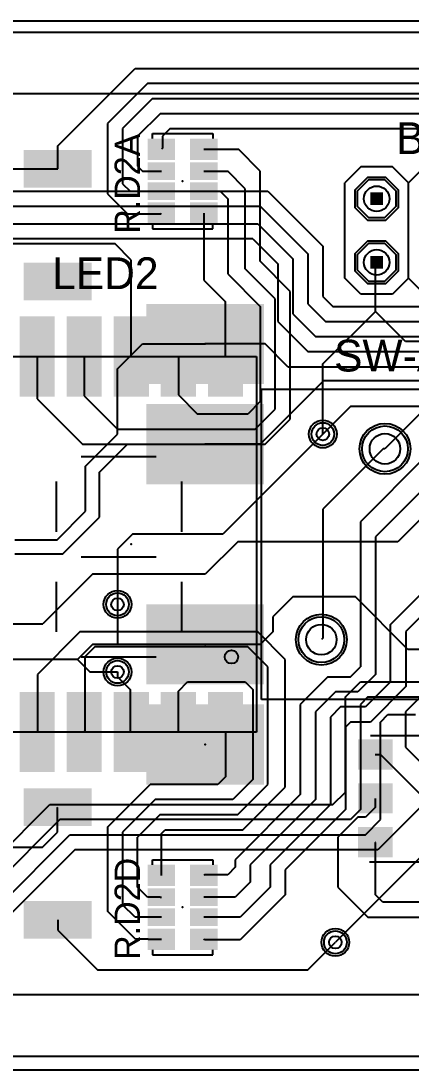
# Model space of a CAD drawing. Extents: x -32.4 to 32.4, y -21 to 20.9.
# Drawn here: x -10.36 to 5.22, y -21 to 20.9 of the extents above; entities that cross this region are included whole.
import ezdxf
from ezdxf.enums import TextEntityAlignment as Align

# ---------------------------------------------------------------- set-up
doc = ezdxf.new("R2010")
doc.units = 0
for name, color, linetype in [('1', 22, 'CONTINUOUS'), ('16', 175, 'CONTINUOUS'), ('17', 82, 'CONTINUOUS'), ('18', 82, 'CONTINUOUS'), ('19', 53, 'CONTINUOUS'), ('20', 7, 'CONTINUOUS'), ('21', 253, 'CONTINUOUS'), ('23', 7, 'CONTINUOUS'), ('24', 7, 'CONTINUOUS'), ('25', 253, 'CONTINUOUS'), ('29', 7, 'CONTINUOUS'), ('30', 253, 'CONTINUOUS'), ('31', 253, 'CONTINUOUS'), ('32', 253, 'CONTINUOUS'), ('44', 253, 'CONTINUOUS'), ('51', 253, 'CONTINUOUS')]:
    doc.layers.add(name, color=color, linetype=linetype)

# ---------------------------------------------------------------- blocks, each defined once
blk = doc.blocks.new('RECT')
blk.add_solid([(-0.5, -0.5), (0.5, -0.5), (-0.5, 0.5), (0.5, 0.5)])
blk = doc.blocks.new('OCTAGONP')
blk.add_lwpolyline([(-0.5, -0.2071), (-0.5, 0.2071), (-0.2071, 0.5), (0.2071, 0.5), (0.5, 0.2071), (0.5, -0.2071), (0.2071, -0.5), (-0.2071, -0.5)], close=True)
blk = doc.blocks.new('ROUNDP')
blk.add_circle((0, 0), 0.5)
blk = doc.blocks.new('ROUNDV')
blk.add_circle((0, 0), 0.5)

msp = doc.modelspace()

# ---------------------------------------------------------------- linework, layer by layer
at = {"layer": '1'}
for p, q in [((-28.3, 20.9), (28.7, 20.9)), ((-8.89, 15.91), (-5.8, 19)), ((-5.8, 19), (11.6, 19)), ((-5.3, 18.4), (-6.9, 16.8)), ((11.2, 18.4), (-5.3, 18.4)), ((-5.1, 17.8), (-6.3, 16.6)), ((-5.1, 17.8), (10.7, 17.8)), ((-4.79, 17.21), (-5.7, 16.3)), ((-4.79, 17.21), (10.29, 17.21)), ((-6.9, 16.8), (-6.9, 14)), ((-6.3, 16.6), (-6.3, 14.4)), ((-4.4, 16.6), (-4.7, 16.3)), ((-4.4, 16.6), (9.8, 16.6)), ((-5.7, 16.3), (-5.7, 15.1)), ((-4.7, 16.3), (-4.7, 15.825)), ((-8.89, 15), (-8.89, 15.91)), ((-4.7, 15.825), (-4.75, 15.775)), ((-3.05, 15.775), (-1.675, 15.775)), ((-0.8, 14.9), (-1.675, 15.775)), ((-5.7, 15.1), (-5.5, 14.9)), ((-18.11, 15), (-8.89, 15)), ((-5.5, 14.9), (-4.75, 14.9)), ((-3.05, 14.9), (-2.1, 14.9)), ((-1.4, 14.2), (-2.1, 14.9)), ((-0.8, 11.3), (-0.8, 14.9)), ((-6.3, 14.4), (-6, 14.1)), ((-6.9, 14), (-6.1, 13.2)), ((-6, 14.1), (-4.75, 14.1)), ((-3.05, 14.1), (-2.4, 14.1)), ((-2.4, 14.1), (-2.1, 13.8)), ((-1.4, 11), (-1.4, 14.2)), ((-2.1, 13.8), (-2.1, 10.8)), ((-6.1, 13.2), (-4.775, 13.2)), ((-4.775, 13.2), (-4.75, 13.225)), ((-3.05, 13.225), (-3.05, 10.55)), ((-6.6, 12), (-14.7, 12)), ((-5.95, 11.35), (-6.6, 12)), ((-5.95, 7.5), (-5.95, 11.35)), ((-0.2, 9.8), (-1.4, 11)), ((0.4, 10.1), (-0.8, 11.3)), ((3.8, 11.21), (3.85, 11.26)), ((3.8, 9.3), (3.8, 11.21)), ((-3.05, 10.55), (-2.2, 9.7)), ((-2.1, 10.8), (-0.8, 9.5)), ((0.4, 5), (0.4, 10.1)), ((-2.2, 9.7), (-2.2, 7.51)), ((-0.2, 5.4), (-0.2, 9.8)), ((-0.8, 9.5), (-0.8, 5.7)), ((1.7, 7.2), (3.8, 9.3)), ((5, 8.1), (3.8, 9.3)), ((10, 8.1), (5, 8.1)), ((-9.71, 7.5), (-9.71, 5.81)), ((-7.83, 7.5), (-7.83, 5.93)), ((-4.07, 7.5), (-4.07, 5.97)), ((-2.2, 7.51), (-2.19, 7.5)), ((1.7, 6.6), (1.7, 7.2)), ((1.7, 4.4), (1.7, 6.6)), ((-7.83, 5.93), (-6.5, 4.6)), ((-4.07, 5.97), (-3.3, 5.2)), ((-9.71, 5.81), (-7.9, 4)), ((-0.8, 5.7), (-1.3, 5.2)), ((5.87, 5.5), (4.18, 3.81)), ((-1.3, 5.2), (-3.3, 5.2)), ((-1, 4.6), (-0.2, 5.4)), ((-0.6, 4), (0.4, 5)), ((-6.5, 4.6), (-1, 4.6)), ((1.7, 4.4), (-2.3, 0.4)), ((-7.9, 4), (-0.6, 4)), ((4.11, 3.81), (1.7, 1.4)), ((4.18, 3.81), (4.11, 3.81)), ((5.8, 3.5), (3.2, 0.9)), ((6.425, 2.925), (3.8, 0.3)), ((4.4, -3.2), (9.87, 2.27)), ((1.7, 1.4), (1.7, -3.75)), ((10.125, 1.625), (5.02, -3.48)), ((3.2, 0.9), (3.2, -4.9)), ((-5.9, 0.4), (-6.5, -0.2)), ((-2.3, 0.4), (-5.9, 0.4)), ((3.8, 0.3), (3.8, -5.2)), ((-6.5, -0.2), (-6.5, -2.4)), ((4.4, -5.5), (4.4, -3.2)), ((-8, -3.5), (-9.7, -5.2)), ((-0.9, -3.5), (-8, -3.5)), ((0.2, -4.6), (-0.9, -3.5)), ((1.7, -3.75), (1.64, -3.81)), ((5.02, -3.48), (5.02, -5.68)), ((-7.4, -4.1), (-7.8, -4.5)), ((-1.3, -4.1), (-7.4, -4.1)), ((-0.5, -4.9), (-1.3, -4.1)), ((-7.8, -4.5), (-7.8, -7.47)), ((0.2, -9.7), (0.2, -4.6)), ((-0.5, -9.6), (-0.5, -4.9)), ((2.8, -5.3), (3.2, -4.9)), ((-9.7, -5.2), (-9.7, -7.49)), ((-6.5, -5.1), (-6.5, -5.3)), ((-6.5, -5.3), (-6, -5.8)), ((1.9, -5.3), (0.8, -6.4)), ((1.9, -5.3), (2.8, -5.3)), ((3.8, -5.2), (3.1, -5.9)), ((-6, -5.8), (-6, -7.45)), ((-4.07, -5.87), (-3.7, -5.5)), ((-3.7, -5.5), (-1.4, -5.5)), ((-1.4, -5.5), (-1.1, -5.8)), ((-1.1, -5.8), (-1.1, -9.4)), ((4.4, -5.5), (3.4, -6.5)), ((5.02, -5.68), (3.6, -7.1)), ((-4.07, -7.5), (-4.07, -5.87)), ((2.2, -5.9), (1.4, -6.7)), ((3.1, -5.9), (2.2, -5.9)), ((5.6, -6.1), (5, -6.7)), ((0.8, -6.4), (0.8, -10)), ((1.4, -6.7), (1.4, -10.2)), ((2.4, -6.5), (2, -6.9)), ((3.4, -6.5), (2.4, -6.5)), ((5, -6.7), (5, -8)), ((2, -6.9), (2, -10.4)), ((2.8, -7.1), (2.6, -7.3)), ((3.6, -7.1), (2.8, -7.1)), ((-9.7, -7.49), (-9.71, -7.5)), ((-7.8, -7.47), (-7.83, -7.5)), ((-6, -7.45), (-5.95, -7.5)), ((-2.19, -7.5), (-2.19, -9.29)), ((2.6, -7.3), (2.6, -10.6)), ((5, -8), (5, -8.1)), ((5, -8.1), (5.8, -8.9)), ((3.79, -8.4), (4, -8.4)), ((4, -8.4), (6.6, -11)), ((-6.9, -11.3), (-5.2, -9.6)), ((-2.5, -9.6), (-5.2, -9.6)), ((-2.19, -9.29), (-2.5, -9.6)), ((-1.1, -9.4), (-1.9, -10.2)), ((-1.7, -10.8), (-0.5, -9.6)), ((0.8, -10), (-1.8, -12.6)), ((-1.5, -11.4), (0.2, -9.7)), ((-5, -10.2), (-6.3, -11.5)), ((-1.9, -10.2), (-5, -10.2)), ((1.4, -10.2), (-1.2, -12.8)), ((2, -10.4), (-0.4, -12.8)), ((3.79, -10.15), (3.79, -10.51)), ((-8.9, -10.51), (-8.89, -10.5)), ((-8.9, -11.5), (-8.9, -10.51)), ((-4.8, -10.8), (-5.7, -11.7)), ((-4.8, -10.8), (-1.7, -10.8)), ((2.6, -10.6), (0.2, -13)), ((3.79, -10.51), (3.4, -10.9)), ((-6.9, -11.3), (-6.9, -14.65)), ((3.1, -10.9), (2.3, -11.7)), ((3.4, -10.9), (3.1, -10.9)), ((-9.5, -12.1), (-8.9, -11.5)), ((-6.3, -11.5), (-6.3, -14.4)), ((-5.7, -13.7), (-5.7, -11.7)), ((-4.75, -11.55), (-4.6, -11.4)), ((-4.75, -13.225), (-4.75, -11.55)), ((-4.6, -11.4), (-1.5, -11.4)), ((2.3, -11.7), (2.3, -13.7)), ((-13.1, -12.1), (-9.5, -12.1)), ((3.8, -11.91), (3.79, -11.9)), ((3.8, -14), (3.8, -11.91)), ((-1.8, -12.9), (-2.1, -13.2)), ((-1.8, -12.6), (-1.8, -12.9)), ((-1.2, -12.8), (-1.2, -13.5)), ((-0.4, -12.8), (-0.4, -13.7)), ((-3.025, -13.2), (-3.05, -13.225)), ((-2.1, -13.2), (-3.025, -13.2)), ((0.2, -13), (0.2, -14)), ((-5.3, -14.1), (-5.7, -13.7)), ((-1.2, -13.5), (-1.8, -14.1)), ((-0.4, -13.7), (-1.6, -14.9)), ((2.3, -13.7), (3.5, -14.9)), ((-4.8, -14.1), (-5.3, -14.1)), ((-1.8, -14.1), (-3.05, -14.1)), ((0.2, -14), (-1.6, -15.8)), ((4.1, -14.3), (3.8, -14)), ((-5.78, -15.77), (-6.9, -14.65)), ((-5.8, -14.9), (-6.3, -14.4)), ((11.9, -14.3), (4.1, -14.3)), ((-8.89, -15), (-8.89, -15.41)), ((-4.75, -14.9), (-5.8, -14.9)), ((-1.6, -14.9), (-3.05, -14.9)), ((3.5, -14.9), (12.3, -14.9)), ((-8.89, -15.41), (-7.3, -17)), ((-5.28, -15.77), (-5.78, -15.77)), ((-3.025, -15.8), (-3.05, -15.775)), ((-1.6, -15.8), (-3.025, -15.8)), ((1.1, -17), (2.2, -15.9)), ((-7.3, -17), (1.1, -17)), ((12.1, -18), (-10.5, -18)), ((28.7, -21), (-28.3, -21))]:
    msp.add_line(p, q, dxfattribs=at)
at = {"layer": '16'}
for p, q in [((-28.3, 20.9), (28.5, 20.9)), ((-11.3, 14.1), (-0.5, 14.1)), ((-0.5, 14.1), (1.7, 11.9)), ((-11.9, 13.5), (-0.8, 13.5)), ((-0.8, 13.5), (1.1, 11.6)), ((-12.2, 12.8), (-0.9, 12.8)), ((-0.9, 12.8), (0.5, 11.4)), ((-1.1, 12.2), (-12.5, 12.2)), ((-1.1, 12.2), (-0.1, 11.2)), ((1.7, 11.9), (1.7, 9.9)), ((0.5, 11.4), (0.5, 9.2)), ((1.1, 11.6), (1.1, 9.6)), ((-0.1, 11.2), (-0.1, 8.9)), ((1.7, 9.9), (2.1, 9.5)), ((1.1, 9.6), (1.8, 8.9)), ((2.1, 9.5), (19.6, 9.5)), ((-0.1, 8.9), (1.1, 7.7)), ((0.5, 9.2), (1.4, 8.3)), ((1.8, 8.9), (19.3, 8.9)), ((-6.4976, 7.0024), (-5.5, 8)), ((-5.5, 8), (-3, 8)), ((-0.6, 8), (-3, 8)), ((0.3206, 7.0794), (-0.6, 8)), ((1.4, 8.3), (19, 8.3)), ((1.1, 7.7), (18.7, 7.7)), ((-6.4976, 4.3976), (-6.4976, 7.0024)), ((18.3157, 7.0794), (0.3206, 7.0794)), ((1.7206, 6.5206), (-0.8, 4)), ((17.8843, 6.5206), (1.7206, 6.5206)), ((2.8, 5.5), (1.7, 4.4)), ((9.3, 5.5), (2.8, 5.5)), ((-7.7794, 3.1157), (-6.4976, 4.3976)), ((-7.2206, 2.8843), (-6.1024, 4.0024)), ((-6.1024, 4.0024), (-3.0024, 4.0024)), ((-3.0024, 4.0024), (-3, 4)), ((-0.8, 4), (-3, 4)), ((-7.7794, 1.3157), (-7.7794, 3.1157)), ((-7.2206, 1.0843), (-7.2206, 2.8843)), ((-8.9157, 0.1794), (-7.7794, 1.3157)), ((5.87, 1.27), (4.7, 0.1)), ((-8.6843, -0.3794), (-7.2206, 1.0843)), ((-10.6, 0.1794), (-8.9157, 0.1794)), ((-1.7, 0.1), (-3, -1.2)), ((4.7, 0.1), (-1.7, 0.1)), ((-10.6, -0.3794), (-8.6843, -0.3794)), ((-7.5, -1.2), (-9.48, -3.18)), ((-3, -1.2), (-7.5, -1.2)), ((-6.5, -2.4), (-6.5, -4)), ((0.5, -2.1), (-0.3, -2.9)), ((3, -2.1), (0.5, -2.1)), ((5.1, -4.2), (3, -2.1)), ((-0.3, -2.9), (-0.3, -3.5)), ((-14.21, -3.18), (-9.48, -3.18)), ((-0.3, -3.5), (-0.8, -4)), ((-7.5, -4), (-8.1, -4.6)), ((-6.5, -4), (-7.5, -4)), ((-3, -4), (-6.5, -4)), ((-0.8, -4), (-3, -4)), ((-8.1, -4.6), (-14.06, -4.6)), ((-8.1, -4.6), (-7.6, -5.1)), ((6.4, -4.2), (5.1, -4.2)), ((-7.6, -5.1), (-6.5, -5.1)), ((2.6, -6.1), (3.2, -5.5)), ((3.2, -5.5), (7.4, -5.5)), ((2.6, -9.9), (2.6, -6.1)), ((3.5, -6.1), (3.2, -6.4)), ((3.5, -6.1), (6.5, -6.1)), ((3.2, -6.4), (3.2, -10.6)), ((4, -7.1), (4.3, -6.8)), ((4, -11), (4, -7.1)), ((4.3, -6.8), (5.4, -6.8)), ((2.1, -10.4), (2.6, -9.9)), ((-11.65, -12.85), (-9.2, -10.4)), ((-9.2, -10.4), (2.1, -10.4)), ((5.8, -10.3), (3.9, -12.2)), ((3.2, -10.6), (2.8, -11)), ((-8.8, -11), (-11.6, -13.8)), ((2.8, -11), (-8.8, -11)), ((3.4, -11.6), (4, -11)), ((-11.2, -14.4), (-8.4, -11.6)), ((-8.4, -11.6), (3.4, -11.6)), ((5.975, -12.125), (2.2, -15.9)), ((-8.2, -12.2), (-11, -15)), ((3.9, -12.2), (-8.2, -12.2)), ((28.5, -21), (-28.3, -21))]:
    msp.add_line(p, q, dxfattribs=at)
at = {"layer": '19'}
for p, q in [((-16.5, 18), (16.5, 18)), ((-4.8, -14.1), (-4.75, -14.1)), ((-5.28, -15.77), (-4.75, -15.775)), ((16.5, -18), (-16.5, -18))]:
    msp.add_line(p, q, dxfattribs=at)
at = {"layer": '20'}
for p, q in [((-17.6127, 20.455), (17.6127, 20.455)), ((17.6127, -20.455), (-17.6127, -20.455))]:
    msp.add_line(p, q, dxfattribs=at)
at = {"layer": '21'}
for p, q in [((-5.1, 16.2), (-5.1, 16.4)), ((-5.1, 16.4), (-2.7, 16.4)), ((-2.7, 16.4), (-2.7, 16.2)), ((3.215, 15.07), (2.58, 14.435)), ((4.485, 15.07), (3.215, 15.07)), ((5.12, 14.435), (4.485, 15.07)), ((5.755, 15.07), (5.12, 14.435)), ((2.58, 10.625), (2.58, 14.435)), ((5.12, 10.625), (5.12, 14.435)), ((-5.1, 12.8), (-5.1, 12.6)), ((-5.1, 12.6), (-2.7, 12.6)), ((-2.7, 12.6), (-2.7, 12.8)), ((3.215, 9.99), (2.58, 10.625)), ((5.12, 10.625), (4.485, 9.99)), ((5.755, 9.99), (5.12, 10.625)), ((4.485, 9.99), (3.215, 9.99)), ((-10.95, 7.5), (-0.95, 7.5)), ((-0.95, 7.5), (-0.95, -7.5)), ((-0.75, 6.2), (11.65, 6.2)), ((-0.75, -6.2), (-0.75, 6.2)), ((11.65, -6.2), (-0.75, -6.2)), ((-0.95, -7.5), (-10.95, -7.5)), ((8.6, -7.65), (3.6, -7.65)), ((-5.1, -12.8), (-5.1, -12.6)), ((-5.1, -12.6), (-2.7, -12.6)), ((-2.7, -12.6), (-2.7, -12.8)), ((3.56, -12.69), (7.37, -12.69)), ((-5.1, -16.2), (-5.1, -16.4)), ((-2.7, -16.4), (-2.7, -16.2)), ((-5.1, -16.4), (-2.7, -16.4))]:
    msp.add_line(p, q, dxfattribs=at)
at = {"layer": '23'}
for p in [(-3.9, 14.5), (3.85, 13.8), (-5.95, 0), (-3.9, -14.5)]:
    msp.add_point(p, dxfattribs=at)
at = {"layer": '24'}
for p in [(-3, 8), (-3, 4), (-3, -4), (-3, -8)]:
    msp.add_point(p, dxfattribs=at)
at = {"layer": '44'}
for centre, radius in [((3.85, 13.8), 0.508), ((3.85, 11.26), 0.508), ((1.7, 4.4), 0.25), ((4.18, 3.81), 0.61), ((-6.5, -2.4), 0.25), ((1.64, -3.81), 0.61), ((-6.5, -5.1), 0.25), ((2.2, -15.9), 0.25)]:
    msp.add_circle(centre, radius, dxfattribs=at)
at = {"layer": '51'}
for p, q in [((-7.95, 3.5), (-4.95, 3.5)), ((-8.95, 2.5), (-8.95, 0.5)), ((-3.95, 2.5), (-3.95, 0.5)), ((-7.95, -0.5), (-4.95, -0.5)), ((-8.95, -1.5), (-8.95, -3.5)), ((-3.95, -1.5), (-3.95, -3.5)), ((-7.95, -4.5), (-4.95, -4.5))]:
    msp.add_line(p, q, dxfattribs=at)
msp.add_circle((-1.95, -4.5), 0.2687, dxfattribs=at)

# ---------------------------------------------------------------- block references
at = {"layer": '1', "yscale": 0.9, "rotation": 90}
for p, xscale in [((-4.75, 15.775), 0.65), ((-3.05, 15.775), 0.65), ((-4.75, 14.9), 0.5), ((-3.05, 14.9), 0.5), ((-4.75, 14.1), 0.5), ((-3.05, 14.1), 0.5), ((-4.75, 13.225), 0.65), ((-3.05, 13.225), 0.65), ((-4.75, -13.225), 0.65), ((-3.05, -13.225), 0.65), ((-4.75, -14.1), 0.5), ((-3.05, -14.1), 0.5), ((-4.75, -14.9), 0.5), ((-3.05, -14.9), 0.5), ((-4.75, -15.775), 0.65), ((-3.05, -15.775), 0.65)]:
    msp.add_blockref('RECT', p, dxfattribs=dict(at, xscale=xscale))
at = {"layer": '1'}
for p, xscale, yscale in [((-8.89, 15), 2.5, 1.3), ((-8.89, 10.5), 2.5, 1.3), ((-9.71, 7.5), 1.2, 3), ((-7.83, 7.5), 1.2, 3), ((-5.95, 7.5), 1.2, 3), ((-4.07, 7.5), 1.2, 3), ((-2.19, 7.5), 1.2, 3), ((-9.71, -7.5), 1.2, 3), ((-7.83, -7.5), 1.2, 3), ((-5.95, -7.5), 1.2, 3), ((-4.07, -7.5), 1.2, 3), ((-2.19, -7.5), 1.2, 3), ((-8.89, -10.5), 2.5, 1.3), ((-8.89, -15), 2.5, 1.3)]:
    msp.add_blockref('RECT', p, dxfattribs=dict(at, xscale=xscale, yscale=yscale))
at = {"layer": '1', "xscale": 1.18, "rotation": 180}
for p in [(3.79, -8.4), (3.79, -10.15), (3.79, -11.9)]:
    msp.add_blockref('RECT', p, dxfattribs=at)
at = {"layer": '16', "xscale": 3, "yscale": 4.5, "rotation": 270}
for p in [(-3, 8), (-3, 4), (-3, -4), (-3, -8)]:
    msp.add_blockref('RECT', p, dxfattribs=at)
at = {"layer": '17', "xscale": 1.524, "yscale": 1.524, "rotation": 180}
for p in [(3.85, 13.8), (3.85, 13.8), (3.85, 11.26), (3.85, 11.26)]:
    msp.add_blockref('OCTAGONP', p, dxfattribs=at)
at = {"layer": '17', "xscale": 1.83, "yscale": 1.83}
for p in [(4.18, 3.81), (4.18, 3.81), (1.64, -3.81), (1.64, -3.81)]:
    msp.add_blockref('ROUNDP', p, dxfattribs=at)
at = {"layer": '18', "xscale": 0.9064, "yscale": 0.9064}
for p in [(1.7, 4.4), (1.7, 4.4), (-6.5, -2.4), (-6.5, -2.4), (-6.5, -5.1), (-6.5, -5.1), (2.2, -15.9), (2.2, -15.9)]:
    msp.add_blockref('ROUNDV', p, dxfattribs=at)
at = {"layer": '29'}
for name, p, xscale, yscale, rotation in [('RECT', (-4.75, 15.775), 0.8532, 1.1032, 90), ('RECT', (-3.05, 15.775), 0.8532, 1.1032, 90), ('RECT', (-4.75, 14.9), 0.7032, 1.1032, 90), ('RECT', (-3.05, 14.9), 0.7032, 1.1032, 90), ('RECT', (-4.75, 14.1), 0.7032, 1.1032, 90), ('RECT', (-3.05, 14.1), 0.7032, 1.1032, 90), ('OCTAGONP', (3.85, 13.8), 1.7272, 1.7272, 180), ('RECT', (-4.75, 13.225), 0.8532, 1.1032, 90), ('RECT', (-3.05, 13.225), 0.8532, 1.1032, 90), ('OCTAGONP', (3.85, 11.26), 1.7272, 1.7272, 180), ('RECT', (3.79, -8.4), 1.3832, 1.2032, 180), ('RECT', (3.79, -10.15), 1.3832, 1.2032, 180), ('RECT', (3.79, -11.9), 1.3832, 1.2032, 180), ('RECT', (-4.75, -13.225), 0.8532, 1.1032, 90), ('RECT', (-3.05, -13.225), 0.8532, 1.1032, 90), ('RECT', (-4.75, -14.1), 0.7032, 1.1032, 90), ('RECT', (-3.05, -14.1), 0.7032, 1.1032, 90), ('RECT', (-4.75, -14.9), 0.7032, 1.1032, 90), ('RECT', (-3.05, -14.9), 0.7032, 1.1032, 90), ('RECT', (-4.75, -15.775), 0.8532, 1.1032, 90), ('RECT', (-3.05, -15.775), 0.8532, 1.1032, 90)]:
    msp.add_blockref(name, p, dxfattribs=dict(at, xscale=xscale, yscale=yscale, rotation=rotation))
for name, p, xscale, yscale in [('RECT', (-8.89, 15), 2.7032, 1.5032), ('RECT', (-8.89, 10.5), 2.7032, 1.5032), ('RECT', (-9.71, 7.5), 1.4032, 3.2032), ('RECT', (-7.83, 7.5), 1.4032, 3.2032), ('RECT', (-5.95, 7.5), 1.4032, 3.2032), ('RECT', (-4.07, 7.5), 1.4032, 3.2032), ('RECT', (-2.19, 7.5), 1.4032, 3.2032), ('ROUNDV', (1.7, 4.4), 1.1096, 1.1096), ('ROUNDP', (4.18, 3.81), 2.0332, 2.0332), ('ROUNDV', (-6.5, -2.4), 1.1096, 1.1096), ('ROUNDP', (1.64, -3.81), 2.0332, 2.0332), ('ROUNDV', (-6.5, -5.1), 1.1096, 1.1096), ('RECT', (-9.71, -7.5), 1.4032, 3.2032), ('RECT', (-7.83, -7.5), 1.4032, 3.2032), ('RECT', (-5.95, -7.5), 1.4032, 3.2032), ('RECT', (-4.07, -7.5), 1.4032, 3.2032), ('RECT', (-2.19, -7.5), 1.4032, 3.2032), ('RECT', (-8.89, -10.5), 2.7032, 1.5032), ('RECT', (-8.89, -15), 2.7032, 1.5032), ('ROUNDV', (2.2, -15.9), 1.1096, 1.1096)]:
    msp.add_blockref(name, p, dxfattribs=dict(at, xscale=xscale, yscale=yscale))
at = {"layer": '30'}
for name, p, xscale, yscale, rotation in [('OCTAGONP', (3.85, 13.8), 1.7272, 1.7272, 180), ('OCTAGONP', (3.85, 11.26), 1.7272, 1.7272, 180), ('RECT', (-3, 8), 3.2032, 4.7032, 270), ('RECT', (-3, 4), 3.2032, 4.7032, 270), ('RECT', (-3, -4), 3.2032, 4.7032, 270), ('RECT', (-3, -8), 3.2032, 4.7032, 270)]:
    msp.add_blockref(name, p, dxfattribs=dict(at, xscale=xscale, yscale=yscale, rotation=rotation))
for name, p, xscale, yscale in [('ROUNDV', (1.7, 4.4), 1.1096, 1.1096), ('ROUNDP', (4.18, 3.81), 2.0332, 2.0332), ('ROUNDV', (-6.5, -2.4), 1.1096, 1.1096), ('ROUNDP', (1.64, -3.81), 2.0332, 2.0332), ('ROUNDV', (-6.5, -5.1), 1.1096, 1.1096), ('ROUNDV', (2.2, -15.9), 1.1096, 1.1096)]:
    msp.add_blockref(name, p, dxfattribs=dict(at, xscale=xscale, yscale=yscale))
at = {"layer": '31', "yscale": 0.9, "rotation": 90}
for p, xscale in [((-4.75, 15.775), 0.65), ((-3.05, 15.775), 0.65), ((-4.75, 14.9), 0.5), ((-3.05, 14.9), 0.5), ((-4.75, 14.1), 0.5), ((-3.05, 14.1), 0.5), ((-4.75, 13.225), 0.65), ((-3.05, 13.225), 0.65), ((-4.75, -13.225), 0.65), ((-3.05, -13.225), 0.65), ((-4.75, -14.1), 0.5), ((-3.05, -14.1), 0.5), ((-4.75, -14.9), 0.5), ((-3.05, -14.9), 0.5), ((-4.75, -15.775), 0.65), ((-3.05, -15.775), 0.65)]:
    msp.add_blockref('RECT', p, dxfattribs=dict(at, xscale=xscale))
at = {"layer": '31'}
for p, xscale, yscale in [((-8.89, 15), 2.5, 1.3), ((-8.89, 10.5), 2.5, 1.3), ((-9.71, 7.5), 1.2, 3), ((-7.83, 7.5), 1.2, 3), ((-5.95, 7.5), 1.2, 3), ((-4.07, 7.5), 1.2, 3), ((-2.19, 7.5), 1.2, 3), ((-9.71, -7.5), 1.2, 3), ((-7.83, -7.5), 1.2, 3), ((-5.95, -7.5), 1.2, 3), ((-4.07, -7.5), 1.2, 3), ((-2.19, -7.5), 1.2, 3), ((-8.89, -10.5), 2.5, 1.3), ((-8.89, -15), 2.5, 1.3)]:
    msp.add_blockref('RECT', p, dxfattribs=dict(at, xscale=xscale, yscale=yscale))
at = {"layer": '31', "xscale": 1.18, "rotation": 180}
for p in [(3.79, -8.4), (3.79, -10.15), (3.79, -11.9)]:
    msp.add_blockref('RECT', p, dxfattribs=at)
at = {"layer": '32', "xscale": 3, "yscale": 4.5, "rotation": 270}
for p in [(-3, 8), (-3, 4), (-3, -4), (-3, -8)]:
    msp.add_blockref('RECT', p, dxfattribs=at)
at = {"layer": '51', "xscale": 0.508, "yscale": 0.508, "rotation": 180}
for p in [(3.85, 13.8), (3.85, 11.26)]:
    msp.add_blockref('RECT', p, dxfattribs=at)

# ---------------------------------------------------------------- texts
at = {"layer": '25'}
msp.add_text('BDM', height=1.27, dxfattribs=at).set_placement((8.4, 16.855), align=Align.TOP_RIGHT)
for s, p in [('R.D2A', (-5.6, 12.4)), ('R.D2D', (-5.6, -16.6))]:
    msp.add_text(s, height=1.016, rotation=90, dxfattribs=at).set_placement(p)
for s, p in [('LED2', (-9.11, 10.19)), ('SW-ACK', (2.15, 6.9))]:
    msp.add_text(s, height=1.27, dxfattribs=at).set_placement(p)

doc.saveas('drawing.dxf')
